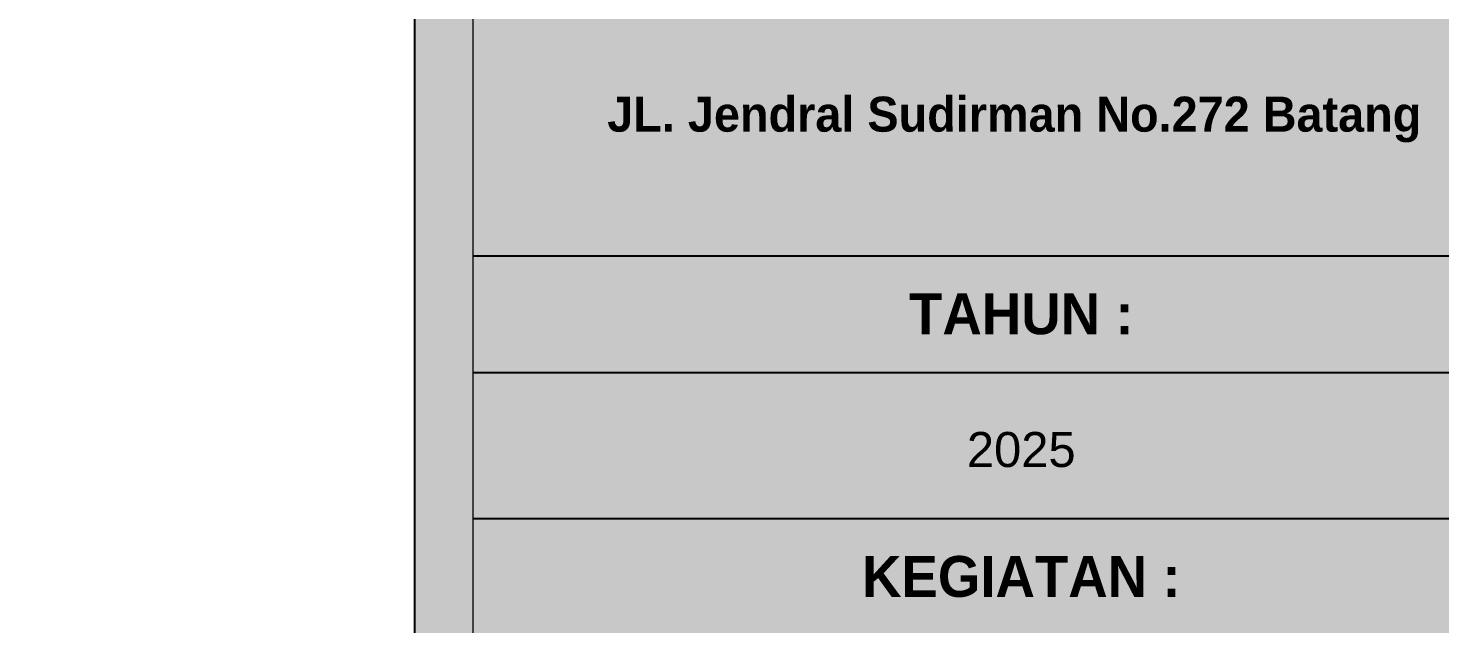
# Model space of a CAD drawing. Header units: centimetres. Extents: x -292707 to 138715, y -53922 to 66277.
# Drawn here: x 27504.2 to 27776.4, y -11990.7 to -11875.9 of the extents above; entities that cross this region are included whole.
import ezdxf
from ezdxf.xclip import XClip

# ---------------------------------------------------------------- set-up
doc = ezdxf.new("R2010")
doc.units = ezdxf.units.CM
doc.header["$XCLIPFRAME"] = 0
for name, color, linetype in [('A-ALINE-1', 91, 'Continuous'), ('A-ALINE-2', 101, 'Continuous'), ('A-ALINE-4', 113, 'Continuous'), ('A-TEXT', 254, 'Continuous')]:
    doc.layers.add(name, color=color, linetype=linetype)
doc.layers.add('A-FILL-1', color=250, linetype='Continuous', lineweight=0, true_color=0x333333)
doc.layers.add('A-FILL-4', color=9, linetype='Continuous', lineweight=0, true_color=0x808080)
doc.layers.add('A-SWING AREA', color=7, linetype='Continuous', lineweight=0, true_color=0xf7f7f7, transparency=0.2)
doc.styles.add('Scale 170', font='GOTHICB.TTF', dxfattribs={"height": 50})

# ---------------------------------------------------------------- blocks, each defined once
blk = doc.blocks.new('hgfhgfh')
at = {"layer": 'A-ALINE-2', "ltscale": 0.14}
blk.add_arc((48104.3, -28947.44), 4890.17, 273.02311, 87.03654, dxfattribs=at)
at = {"layer": 'A-FILL-4', "ltscale": 0.14}
for radius, start, end in [(4890.17, 273.02311, 87.03654), (4885.17, 273.02465, 87.03502), (4763.17, 273.06315, 86.99728), (4758.17, 273.06476, 86.9957), (4636.17, 273.10483, 86.95642), (4631.17, 273.10651, 86.95478), (4509.17, 273.14826, 86.91385), (4504.17, 273.15001, 86.91213), (4382.17, 273.19357, 86.86944), (4377.17, 273.19539, 86.86765), (4255.17, 273.24089, 86.82305), (4250.17, 273.2428, 86.82118)]:
    blk.add_arc((48104.3, -28947.44), radius, start, end, dxfattribs=at)
blk = doc.blocks.new('jhgkjhkjhkjh')
at = {"layer": 'A-SWING AREA', "transparency": 33554457}
h = blk.add_hatch(color=256, dxfattribs=at)
h.dxf.hatch_style = 1
h.paths.add_polyline_path([(-933.611, 931.53), (-881.611, 931.53), (-881.611, 1218.53), (-933.611, 1218.53)])
at = {"layer": 'A-ALINE-1', "ltscale": 0.25}
blk.add_lwpolyline([(-933.611, 931.53), (-881.611, 931.53), (-881.611, 1218.53), (-933.611, 1218.53)], close=True, dxfattribs=at)
at = {"layer": 'A-ALINE-4', "ltscale": 0.25}
for points in [[(-931.111, 1168.53), (-884.111, 1168.53)], [(-931.111, 1163.53), (-884.111, 1163.53)], [(-931.111, 1157.28), (-884.111, 1157.28)]]:
    blk.add_lwpolyline(points, dxfattribs=at)
at = {"layer": 'A-FILL-1', "ltscale": 0.25}
blk.add_lwpolyline([(-1286.611, 931.53), (-933.611, 931.53), (-933.611, 1218.53), (-1286.611, 1218.53)], close=True, dxfattribs=at)
at = {"layer": 'A-FILL-1'}
blk.add_lwpolyline([(-931.111, 934.03), (-884.111, 934.03), (-884.111, 1216.03), (-931.111, 1216.03)], close=True, dxfattribs=at)
at = {"layer": 'A-TEXT', "ltscale": 0.25, "style": 'Scale 170'}
for s, width, insert, char_height, attachment_point in [('\\pi5.75664;JL. Jendral Sudirman No.272 Batang', 47.37767, (-931.111, 1175.34), 1.5, 1), ('TAHUN :', 47, (-907.611, 1166.03), 1.75, 5), ('{\\fArial|b0|i0|c0|p34;2025}', 47, (-907.611, 1160.218), 1.5, 5), ('KEGIATAN :', 47, (-907.611, 1154.78), 1.75, 5)]:
    blk.add_mtext_dynamic_manual_height_columns(s, width=width, gutter_width=105, heights=[0], dxfattribs=dict(at, insert=insert, char_height=char_height, attachment_point=attachment_point))

msp = doc.modelspace()

# ---------------------------------------------------------------- block references
ref = msp.add_blockref('hgfhgfh', (-24061.32, 21207.34))
XClip(ref).set_block_clipping_path([(50808.1648809855, -31290.4213153547), (51719.5727609521, -28947.4361751758), (53151.4715442315, -28947.4361751758), (52338.9494050611, -32618.7586975076)])
at = {"layer": 'A-TEXT', "xscale": 4.5, "yscale": 4.5, "zscale": 4.5}
msp.add_blockref('jhgkjhkjhkjh', (31779.98, -17178.1), dxfattribs=at)

doc.saveas('drawing.dxf')
